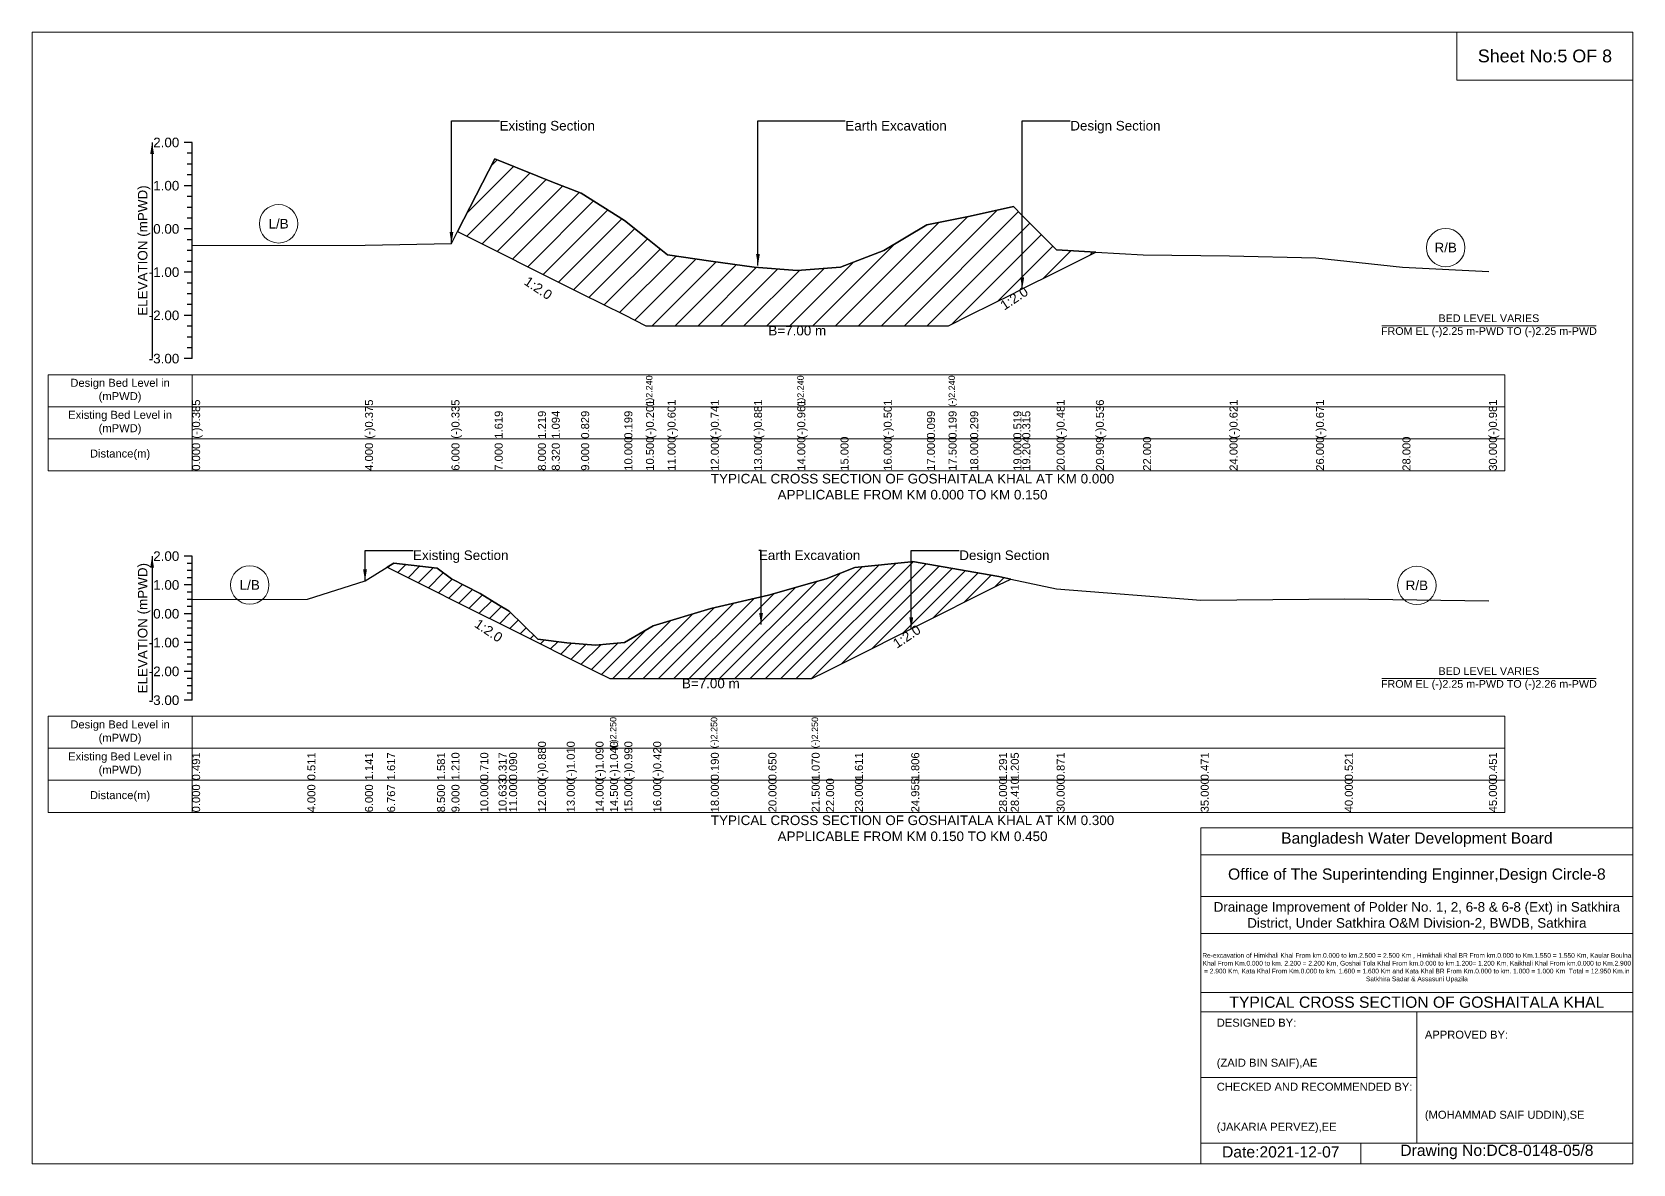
# Model space of a CAD drawing. Header units: inches. Extents: x 91000 to 628000, y -5656 to 0.
# Drawn here: x 240000 to 248000, y -5656 to 0 of the extents above; entities that cross this region are included whole.
import ezdxf

# ---------------------------------------------------------------- set-up
doc = ezdxf.new("R2010")
doc.units = ezdxf.units.IN
doc.header["$LTSCALE"] = 7
doc.header["$MEASUREMENT"] = 0
for name, color, linetype, lineweight in [('Cross section Data Border', 7, 'Continuous', 9), ('Cross Section Labels', 7, 'Continuous', 9), ('Existing_Bed_Level for Xsection', 7, 'Continuous', 25)]:
    doc.layers.add(name, color=color, linetype=linetype, lineweight=lineweight)
doc.styles.get("Standard").update_dxf_attribs({"font": 'arial.ttf'})
doc.dimstyles.get("Standard").update_dxf_attribs({"dimtxt": 0.18, "dimasz": 0.18, "dimexe": 0.18, "dimexo": 0.0625, "dimgap": 0.09, "dimtad": 0, "dimtih": 1, "dimtoh": 1, "dimdec": 4, "dimzin": 0, "dimdsep": 46, "dimtxsty": 'Standard', "dimcen": 0.09, "dimadec": 0, "dimazin": 0, "dimtfac": 1, "dimtdec": 4, "dimtofl": 0, "dimtmove": 0, "dimatfit": 3, "dimfxl": 1, "dimtolj": 1, "dimtzin": 0, "dimarcsym": 0})

msp = doc.modelspace()

# ---------------------------------------------------------------- hatches: boundary and pattern name
at = {"layer": 'Existing_Bed_Level for Xsection'}
h = msp.add_hatch(dxfattribs=at)
h.set_pattern_fill('ANSI31', color=256, scale=648, style=0)
h.paths.add_polyline_path([(242126.4, -997.1), (242312, -1089.9), (242528, -1197.9), (242597.2, -1232.5), (242744, -1305.9), (242960, -1413.9), (243068, -1467.9), (243176, -1467.9), (243392, -1467.9), (243608, -1467.9), (243824, -1467.9), (244040, -1467.9), (244256, -1467.9), (244472, -1467.9), (244580, -1467.9), (244688, -1413.9), (244904, -1305.9), (244948.2, -1283.9), (245120, -1197.9), (245316.3, -1099.8), (245120, -1088), (244948.2, -916.2), (244904, -872), (244688, -919.5), (244580, -941.1), (244472, -962.7), (244256, -1092.3), (244040, -1174.4), (243824, -1191.7), (243608, -1174.4), (243392, -1144.2), (243176, -1113.9), (243068, -1027.5), (242960, -941.1), (242744, -805), (242597.2, -747.8), (242528, -720.8), (242312, -634.4)])
h = msp.add_hatch(dxfattribs=at)
h.set_pattern_fill('ANSI31', color=256, scale=432, style=0)
h.paths.add_polyline_path([(241774.4, -2674.3), (241808, -2691), (242024, -2799), (242096, -2835), (242240, -2907), (242331.2, -2952.7), (242384, -2979), (242528, -3051), (242672, -3123), (242816, -3195), (242888, -3231), (242960, -3231), (243104, -3231), (243392, -3231), (243680, -3231), (243896, -3231), (243968, -3195), (244112, -3123), (244393.5, -2982.3), (244400, -2979), (244832, -2763), (244891, -2733.5), (244832, -2721.1), (244400, -2646.3), (244393.5, -2646.9), (244112, -2675.1), (243968, -2732.8), (243896, -2753), (243680, -2813.4), (243392, -2879.7), (243104, -2967.5), (242960, -3049.6), (242888, -3056.8), (242816, -3064), (242672, -3052.5), (242528, -3033.8), (242384, -2894.1), (242331.2, -2861.4), (242240, -2804.8), (242096, -2732.8), (242024, -2679.4), (241808, -2653.5)])

# ---------------------------------------------------------------- linework, layer by layer
at = {"layer": 'Cross section Data Border'}
for points in [[(240080, -1712.1), (247360, -1712.1), (247360, -2192.1), (240080, -2192.1)], [(240080, -3419), (247360, -3419), (247360, -3899), (240080, -3899)]]:
    msp.add_lwpolyline(points, close=True, dxfattribs=at)
for points in [[(240800, -1712.1), (240800, -2192.1)], [(240080, -1872.1), (247360, -1872.1)], [(240080, -2032.1), (247360, -2032.1)], [(240800, -3419), (240800, -3899)], [(240080, -3579), (247360, -3579)], [(240080, -3739), (247360, -3739)]]:
    msp.add_lwpolyline(points, dxfattribs=at)
at = {"layer": 'Cross Section Labels'}
for points in [[(240000, 0), (248000, 0), (248000, -5656), (240000, -5656)], [(247120, 0), (248000, 0), (248000, -240), (247120, -240)]]:
    msp.add_lwpolyline(points, close=True, dxfattribs=at)
for points in [[(246744.2, -1467.9), (247815.8, -1467.9)], [(246744.2, -3231), (247815.8, -3231)], [(245840, -5656), (245840, -3976), (248000, -3976)], [(245840, -4112), (248000, -4112)], [(245840, -4320), (248000, -4320)], [(245840, -4504), (248000, -4504)], [(245840, -4800), (248000, -4800)], [(245840, -4896), (248000, -4896)], [(246920, -4896), (246920, -5552)], [(245840, -5224), (246920, -5224)], [(245840, -5552), (248000, -5552)], [(246640, -5552), (246640, -5656)]]:
    msp.add_lwpolyline(points, dxfattribs=at)
for centre in [(241232, -958.2), (247064, -1077.2), (241088, -2762.9), (246920, -2765.1)]:
    msp.add_circle(centre, 96, dxfattribs=at)
at = {"layer": 'Existing_Bed_Level for Xsection'}
for points in [[(240800, -552.1), (240760, -552.1)], [(240800, -1632.1), (240800, -1416.1), (240800, -1200.1), (240800, -984.1), (240800, -768.1), (240800, -552.1)], [(240800, -606.1), (240776, -606.1)], [(240800, -1067.3), (241664, -1065.1), (242096, -1056.5), (242126.4, -997.1), (242312, -634.4), (242528, -720.8), (242597.2, -747.8), (242744, -805), (242960, -941.1), (243068, -1027.5), (243068, -1027.5), (243176, -1113.9), (243392, -1144.2), (243608, -1174.4), (243824, -1191.7), (243824, -1191.7), (244040, -1174.4), (244256, -1092.3), (244472, -962.7), (244580, -941.1), (244580, -941.1), (244688, -919.5), (244904, -872), (244948.2, -916.2), (245120, -1088), (245316.3, -1099.8), (245552, -1113.9), (245984, -1118.2), (246416, -1129), (246848, -1174.4), (247280, -1196)], [(240800, -660.1), (240776, -660.1)], [(240800, -714.1), (240776, -714.1)], [(240800, -768.1), (240760, -768.1)], [(240800, -822.1), (240776, -822.1)], [(240800, -876.1), (240776, -876.1)], [(240800, -930.1), (240776, -930.1)], [(240800, -984.1), (240760, -984.1)], [(240800, -1038.1), (240776, -1038.1)], [(240800, -1092.1), (240776, -1092.1)], [(240800, -1146.1), (240776, -1146.1)], [(240800, -1200.1), (240760, -1200.1)], [(240800, -1254.1), (240776, -1254.1)], [(240800, -1308.1), (240776, -1308.1)], [(240800, -1416.1), (240760, -1416.1)], [(240800, -1362.1), (240776, -1362.1)], [(240800, -1470.1), (240776, -1470.1)], [(240800, -1524.1), (240776, -1524.1)], [(240800, -1578.1), (240776, -1578.1)], [(240800, -1632.1), (240760, -1632.1)], [(240800, -2619), (240760, -2619)], [(240800, -3339), (240800, -3195), (240800, -3051), (240800, -2907), (240800, -2763), (240800, -2619)], [(240800, -2655), (240776, -2655)], [(240800, -2691), (240776, -2691)], [(240800, -2836.3), (241376, -2833.5), (241664, -2742.7), (241774.4, -2674.3), (241808, -2653.5), (242024, -2679.4), (242096, -2732.8), (242240, -2804.8), (242331.2, -2861.4), (242384, -2894.1), (242528, -3033.8), (242672, -3052.5), (242816, -3064), (242888, -3056.8), (242888, -3056.8), (242960, -3049.6), (243104, -2967.5), (243392, -2879.7), (243392, -2879.7), (243680, -2813.4), (243896, -2753), (243896, -2753), (243968, -2732.8), (244112, -2675.1), (244393.5, -2646.9), (244400, -2646.3), (244832, -2721.1), (244891, -2733.5), (245120, -2781.6), (245840, -2839.2), (246560, -2832), (247280, -2842.1)], [(240800, -2763), (240760, -2763)], [(240800, -2727), (240776, -2727)], [(240800, -2799), (240776, -2799)], [(240800, -2835), (240776, -2835)], [(240800, -2871), (240776, -2871)], [(240800, -2907), (240760, -2907)], [(240800, -2943), (240776, -2943)], [(240800, -2979), (240776, -2979)], [(240800, -3015), (240776, -3015)], [(240800, -3051), (240760, -3051)], [(240800, -3087), (240776, -3087)], [(240800, -3195), (240760, -3195)], [(240800, -3123), (240776, -3123)], [(240800, -3159), (240776, -3159)], [(240800, -3231), (240776, -3231)], [(240800, -3267), (240776, -3267)], [(240800, -3339), (240760, -3339)], [(240800, -3303), (240776, -3303)]]:
    msp.add_lwpolyline(points, dxfattribs=at)
for points in [[(242126.4, -997.1), (242312, -1089.9), (242528, -1197.9), (242597.2, -1232.5), (242744, -1305.9), (242960, -1413.9), (243068, -1467.9), (243068, -1467.9), (243176, -1467.9), (243392, -1467.9), (243608, -1467.9), (243824, -1467.9), (243824, -1467.9), (244040, -1467.9), (244256, -1467.9), (244472, -1467.9), (244580, -1467.9), (244580, -1467.9), (244688, -1413.9), (244904, -1305.9), (244948.2, -1283.9), (245120, -1197.9), (245316.3, -1099.8), (245316.3, -1099.8), (245316.3, -1099.8), (245120, -1088), (244948.2, -916.2), (244904, -872), (244688, -919.5), (244580, -941.1), (244580, -941.1), (244472, -962.7), (244256, -1092.3), (244040, -1174.4), (243824, -1191.7), (243824, -1191.7), (243608, -1174.4), (243392, -1144.2), (243176, -1113.9), (243068, -1027.5), (243068, -1027.5), (242960, -941.1), (242744, -805), (242597.2, -747.8), (242528, -720.8), (242312, -634.4)], [(241774.4, -2674.3), (241774.4, -2674.3), (241808, -2691), (242024, -2799), (242096, -2835), (242240, -2907), (242331.2, -2952.7), (242384, -2979), (242528, -3051), (242672, -3123), (242816, -3195), (242888, -3231), (242888, -3231), (242960, -3231), (243104, -3231), (243392, -3231), (243392, -3231), (243680, -3231), (243896, -3231), (243896, -3231), (243968, -3195), (244112, -3123), (244393.5, -2982.3), (244400, -2979), (244832, -2763), (244891, -2733.5), (244832, -2721.1), (244400, -2646.3), (244393.5, -2646.9), (244112, -2675.1), (243968, -2732.8), (243896, -2753), (243896, -2753), (243680, -2813.4), (243392, -2879.7), (243392, -2879.7), (243104, -2967.5), (242960, -3049.6), (242888, -3056.8), (242888, -3056.8), (242816, -3064), (242672, -3052.5), (242528, -3033.8), (242384, -2894.1), (242331.2, -2861.4), (242240, -2804.8), (242096, -2732.8), (242024, -2679.4), (241808, -2653.5), (241774.4, -2674.3)]]:
    msp.add_lwpolyline(points, close=True, dxfattribs=at)

# ---------------------------------------------------------------- texts
at = {"layer": 'Cross section Data Border', "char_height": 40, "width": 640, "attachment_point": 5}
for s, insert in [('Design Bed Level in (mPWD)', (240440, -1792.1)), ('Existing Bed Level in (mPWD)', (240440, -1952.1)), ('Distance(m)', (240440, -2112.1)), ('Design Bed Level in (mPWD)', (240440, -3499)), ('Existing Bed Level in (mPWD)', (240440, -3659)), ('Distance(m)', (240440, -3819))]:
    msp.add_mtext(s, dxfattribs=dict(at, insert=insert))
at = {"layer": 'Cross Section Labels'}
for s, insert, char_height, attachment_point in [('Sheet No:5 OF 8', (247560, -120), 64, 5), ('Existing Section', (242336, -444.1), 48, 1), ('Earth Excavation', (244064, -444.1), 48, 1), ('Design Section', (245188.2, -444.1), 48, 1), ('L/B', (241232, -958.2), 48, 5), ('R/B', (247064, -1077.2), 48, 5), ('BED LEVEL VARIES ^JFROM EL (-)2.25 m-PWD TO (-)2.25 m-PWD', (247280, -1467.9), 38.4, 5), ('B=7.00 m', (243824, -1467.9), 48, 2), ('TYPICAL CROSS SECTION OF GOSHAITALA KHAL AT KM 0.000^JAPPLICABLE FROM KM 0.000 TO KM 0.150', (244400, -2272.1), 48, 5), ('Existing Section', (241904, -2590.2), 48, 1), ('Earth Excavation', (243632, -2590.2), 48, 1), ('Design Section', (244633.5, -2590.2), 48, 1), ('L/B', (241088, -2762.9), 48, 5), ('R/B', (246920, -2765.1), 48, 5), ('BED LEVEL VARIES ^JFROM EL (-)2.25 m-PWD TO (-)2.26 m-PWD', (247280, -3231), 38.4, 5), ('B=7.00 m', (243392, -3231), 48, 2), ('TYPICAL CROSS SECTION OF GOSHAITALA KHAL AT KM 0.300^JAPPLICABLE FROM KM 0.150 TO KM 0.450', (244400, -3979), 48, 5), ('Bangladesh Water Development Board', (246920, -4036), 56, 5), ('Office of The Superintending Enginner,Design Circle-8', (246920, -4216), 56, 5)]:
    msp.add_mtext(s, dxfattribs=dict(at, insert=insert, char_height=char_height, attachment_point=attachment_point))
at = {"layer": 'Cross Section Labels', "char_height": 48, "attachment_point": 2}
for insert, rotation in [((242543.2, -1259.5), 326.30993), ((244894.2, -1310.9), 33.69007), ((242295.2, -2970.7), 326.30993), ((244357.5, -3000.3), 33.69007)]:
    msp.add_mtext('1:2.0', dxfattribs=dict(at, insert=insert, rotation=rotation))
at = {"layer": 'Cross Section Labels'}
for s, insert, char_height, width, attachment_point in [('Drainage Improvement of Polder No. 1, 2, 6-8 & 6-8 (Ext) in Satkhira District, Under Satkhira O&M Division-2, BWDB, Satkhira', (246920, -4416), 48, 2240, 5), ('Re-excavation of Himkhali Khal From km.0.000 to km.2.500 = 2.500 Km , Himkhali Khal BR From km.0.000 to Km.1.550 = 1.550 Km, Kaular Boulna Khal From Km.0.000 to km. 2.200 = 2.200 Km, Goshai Tola Khal From km.0.000 to km.1.200= 1.200 Km, Kaikhali Khal From km.0.000 to Km.2.900 = 2.900 Km, Kata Khal From Km.0.000 to km. 1.600 = 1.600 Km and Kata Khal BR From Km.0.000 to km. 1.000 = 1.000 Km  Total = 12.950 Km.in Satkhira Sadar & Assasuni Upazila', (246920, -4676), 23.4814, 2160, 5), ('TYPICAL CROSS SECTION OF GOSHAITALA KHAL', (246920, -4848), 56, 2240, 5), ('DESIGNED BY:^J^J^J(ZAID BIN SAIF),AE', (245920, -5056), 40, 1120, 4), ('APPROVED BY:^J^J^J^J^J^J(MOHAMMAD SAIF UDDIN),SE', (246960, -5216), 40, 1120, 4), ('CHECKED AND RECOMMENDED BY:^J^J^J(JAKARIA PERVEZ),EE', (245920, -5376), 40, 1120, 4), ('Date:2021-12-07', (246240, -5596), 56, 1120, 5), ('Drawing No:DC8-0148-05/8', (247320, -5596), 56, 1760, 5)]:
    msp.add_mtext(s, dxfattribs=dict(at, insert=insert, char_height=char_height, width=width, attachment_point=attachment_point))
at = {"layer": 'Existing_Bed_Level for Xsection', "char_height": 48, "attachment_point": 6}
for s, insert in [('2.00', (240736, -552.1)), ('1.00', (240736, -768.1)), ('0.00', (240736, -984.1)), ('-1.00', (240736, -1200.1)), ('-2.00', (240736, -1416.1)), ('-3.00', (240736, -1632.1)), ('2.00', (240736, -2619)), ('1.00', (240736, -2763)), ('0.00', (240736, -2907)), ('-1.00', (240736, -3051)), ('-2.00', (240736, -3195)), ('-3.00', (240736, -3339))]:
    msp.add_mtext(s, dxfattribs=dict(at, insert=insert))
at = {"layer": 'Existing_Bed_Level for Xsection', "rotation": 90}
for s, insert, char_height, attachment_point in [('ELEVATION (mPWD)', (240560, -1092.1), 48, 5), ('(-)2.240', (243068, -1872.1), 32, 1), ('(-)2.240', (243824, -1872.1), 32, 1), ('(-)2.240', (244580, -1872.1), 32, 1), ('(-)0.385', (240800, -2032.1), 40, 1), ('(-)0.375', (241664, -2032.1), 40, 1), ('(-)0.335', (242096, -2032.1), 40, 1), ('(-)0.201', (243068, -2032.1), 40, 1), ('(-)0.601', (243176, -2032.1), 40, 1), ('(-)0.741', (243392, -2032.1), 40, 1), ('(-)0.881', (243608, -2032.1), 40, 1), ('(-)0.961', (243824, -2032.1), 40, 1), ('(-)0.501', (244256, -2032.1), 40, 1), ('(-)0.481', (245120, -2032.1), 40, 1), ('(-)0.536', (245316.3, -2032.1), 40, 1), ('(-)0.621', (245984, -2032.1), 40, 1), ('(-)0.671', (246416, -2032.1), 40, 1), ('(-)0.981', (247280, -2032.1), 40, 1), ('1.619', (242312, -2032.1), 40, 1), ('1.219', (242528, -2032.1), 40, 1), ('1.094', (242597.2, -2032.1), 40, 1), ('0.829', (242744, -2032.1), 40, 1), ('0.199', (242960, -2032.1), 40, 1), ('0.099', (244472, -2032.1), 40, 1), ('0.199', (244580, -2032.1), 40, 1), ('0.299', (244688, -2032.1), 40, 1), ('0.519', (244904, -2032.1), 40, 1), ('0.315', (244948.2, -2032.1), 40, 1), ('0.000', (240800, -2192.1), 40, 1), ('4.000', (241664, -2192.1), 40, 1), ('6.000', (242096, -2192.1), 40, 1), ('7.000', (242312, -2192.1), 40, 1), ('8.000', (242528, -2192.1), 40, 1), ('8.320', (242597.2, -2192.1), 40, 1), ('9.000', (242744, -2192.1), 40, 1), ('10.000', (242960, -2192.1), 40, 1), ('10.500', (243068, -2192.1), 40, 1), ('11.000', (243176, -2192.1), 40, 1), ('12.000', (243392, -2192.1), 40, 1), ('13.000', (243608, -2192.1), 40, 1), ('14.000', (243824, -2192.1), 40, 1), ('15.000', (244040, -2192.1), 40, 1), ('16.000', (244256, -2192.1), 40, 1), ('17.000', (244472, -2192.1), 40, 1), ('17.500', (244580, -2192.1), 40, 1), ('18.000', (244688, -2192.1), 40, 1), ('19.000', (244904, -2192.1), 40, 1), ('19.204', (244948.2, -2192.1), 40, 1), ('20.000', (245120, -2192.1), 40, 1), ('20.909', (245316.3, -2192.1), 40, 1), ('22.000', (245552, -2192.1), 40, 1), ('24.000', (245984, -2192.1), 40, 1), ('26.000', (246416, -2192.1), 40, 1), ('28.000', (246848, -2192.1), 40, 1), ('30.000', (247280, -2192.1), 40, 1), ('ELEVATION (mPWD)', (240560, -2979), 48, 5), ('(-)2.250', (242888, -3579), 32, 1), ('(-)2.250', (243392, -3579), 32, 1), ('(-)2.250', (243896, -3579), 32, 1), ('(-)0.880', (242528, -3739), 40, 1), ('(-)1.010', (242672, -3739), 40, 1), ('(-)1.090', (242816, -3739), 40, 1), ('(-)1.040', (242888, -3739), 40, 1), ('(-)0.990', (242960, -3739), 40, 1), ('(-)0.420', (243104, -3739), 40, 1), ('0.491', (240800, -3739), 40, 1), ('0.511', (241376, -3739), 40, 1), ('1.141', (241664, -3739), 40, 1), ('1.617', (241774.4, -3739), 40, 1), ('1.581', (242024, -3739), 40, 1), ('1.210', (242096, -3739), 40, 1), ('0.710', (242240, -3739), 40, 1), ('0.317', (242331.2, -3739), 40, 1), ('0.090', (242384, -3739), 40, 1), ('0.190', (243392, -3739), 40, 1), ('0.650', (243680, -3739), 40, 1), ('1.070', (243896, -3739), 40, 1), ('1.611', (244112, -3739), 40, 1), ('1.806', (244393.5, -3739), 40, 1), ('1.291', (244832, -3739), 40, 1), ('1.205', (244891, -3739), 40, 1), ('0.871', (245120, -3739), 40, 1), ('0.471', (245840, -3739), 40, 1), ('0.521', (246560, -3739), 40, 1), ('0.451', (247280, -3739), 40, 1), ('10.000', (242240, -3899), 40, 1), ('10.633', (242331.2, -3899), 40, 1), ('11.000', (242384, -3899), 40, 1), ('12.000', (242528, -3899), 40, 1), ('13.000', (242672, -3899), 40, 1), ('14.000', (242816, -3899), 40, 1), ('14.500', (242888, -3899), 40, 1), ('15.000', (242960, -3899), 40, 1), ('16.000', (243104, -3899), 40, 1), ('18.000', (243392, -3899), 40, 1), ('20.000', (243680, -3899), 40, 1), ('21.500', (243896, -3899), 40, 1), ('22.000', (243968, -3899), 40, 1), ('23.000', (244112, -3899), 40, 1), ('24.955', (244393.5, -3899), 40, 1), ('28.000', (244832, -3899), 40, 1), ('28.410', (244891, -3899), 40, 1), ('30.000', (245120, -3899), 40, 1), ('35.000', (245840, -3899), 40, 1), ('40.000', (246560, -3899), 40, 1), ('45.000', (247280, -3899), 40, 1), ('0.000', (240800, -3899), 40, 1), ('4.000', (241376, -3899), 40, 1), ('6.000', (241664, -3899), 40, 1), ('6.767', (241774.4, -3899), 40, 1), ('8.500', (242024, -3899), 40, 1), ('9.000', (242096, -3899), 40, 1)]:
    msp.add_mtext(s, dxfattribs=dict(at, insert=insert, char_height=char_height, attachment_point=attachment_point))

# ---------------------------------------------------------------- leaders
at = {"layer": 'Cross Section Labels', "annotation_type": 0, "has_hookline": 1, "hookline_direction": 0}
for points, text_width in [([(242096, -1056.5), (242096, -444.1), (242335.9, -444.1)], 467.2), ([(243627.5, -1166.6), (243627.5, -444.1), (244063.9, -444.1)], 497), ([(244948.2, -1283.9), (244948.2, -444.1), (245188.1, -444.1)], 441.2), ([(241664, -2742.7), (241664, -2590.2), (241903.9, -2590.2)], 467.2), ([(243643, -2959.9), (243643, -2590.2), (243631.9, -2590.2)], 497), ([(244393.5, -2982.3), (244393.5, -2590.2), (244633.4, -2590.2)], 441.2)]:
    msp.add_leader(points, dimstyle='Standard', override={"dimasz": 57.6}, dxfattribs=dict(at, text_width=text_width))
at = {"layer": 'Existing_Bed_Level for Xsection'}
for points in [[(240600, -552.1), (240600, -1632.1)], [(240600, -2619), (240600, -3339)]]:
    msp.add_leader(points, dimstyle='Standard', override={"dimasz": 57.6}, dxfattribs=at)

doc.saveas('drawing.dxf')
